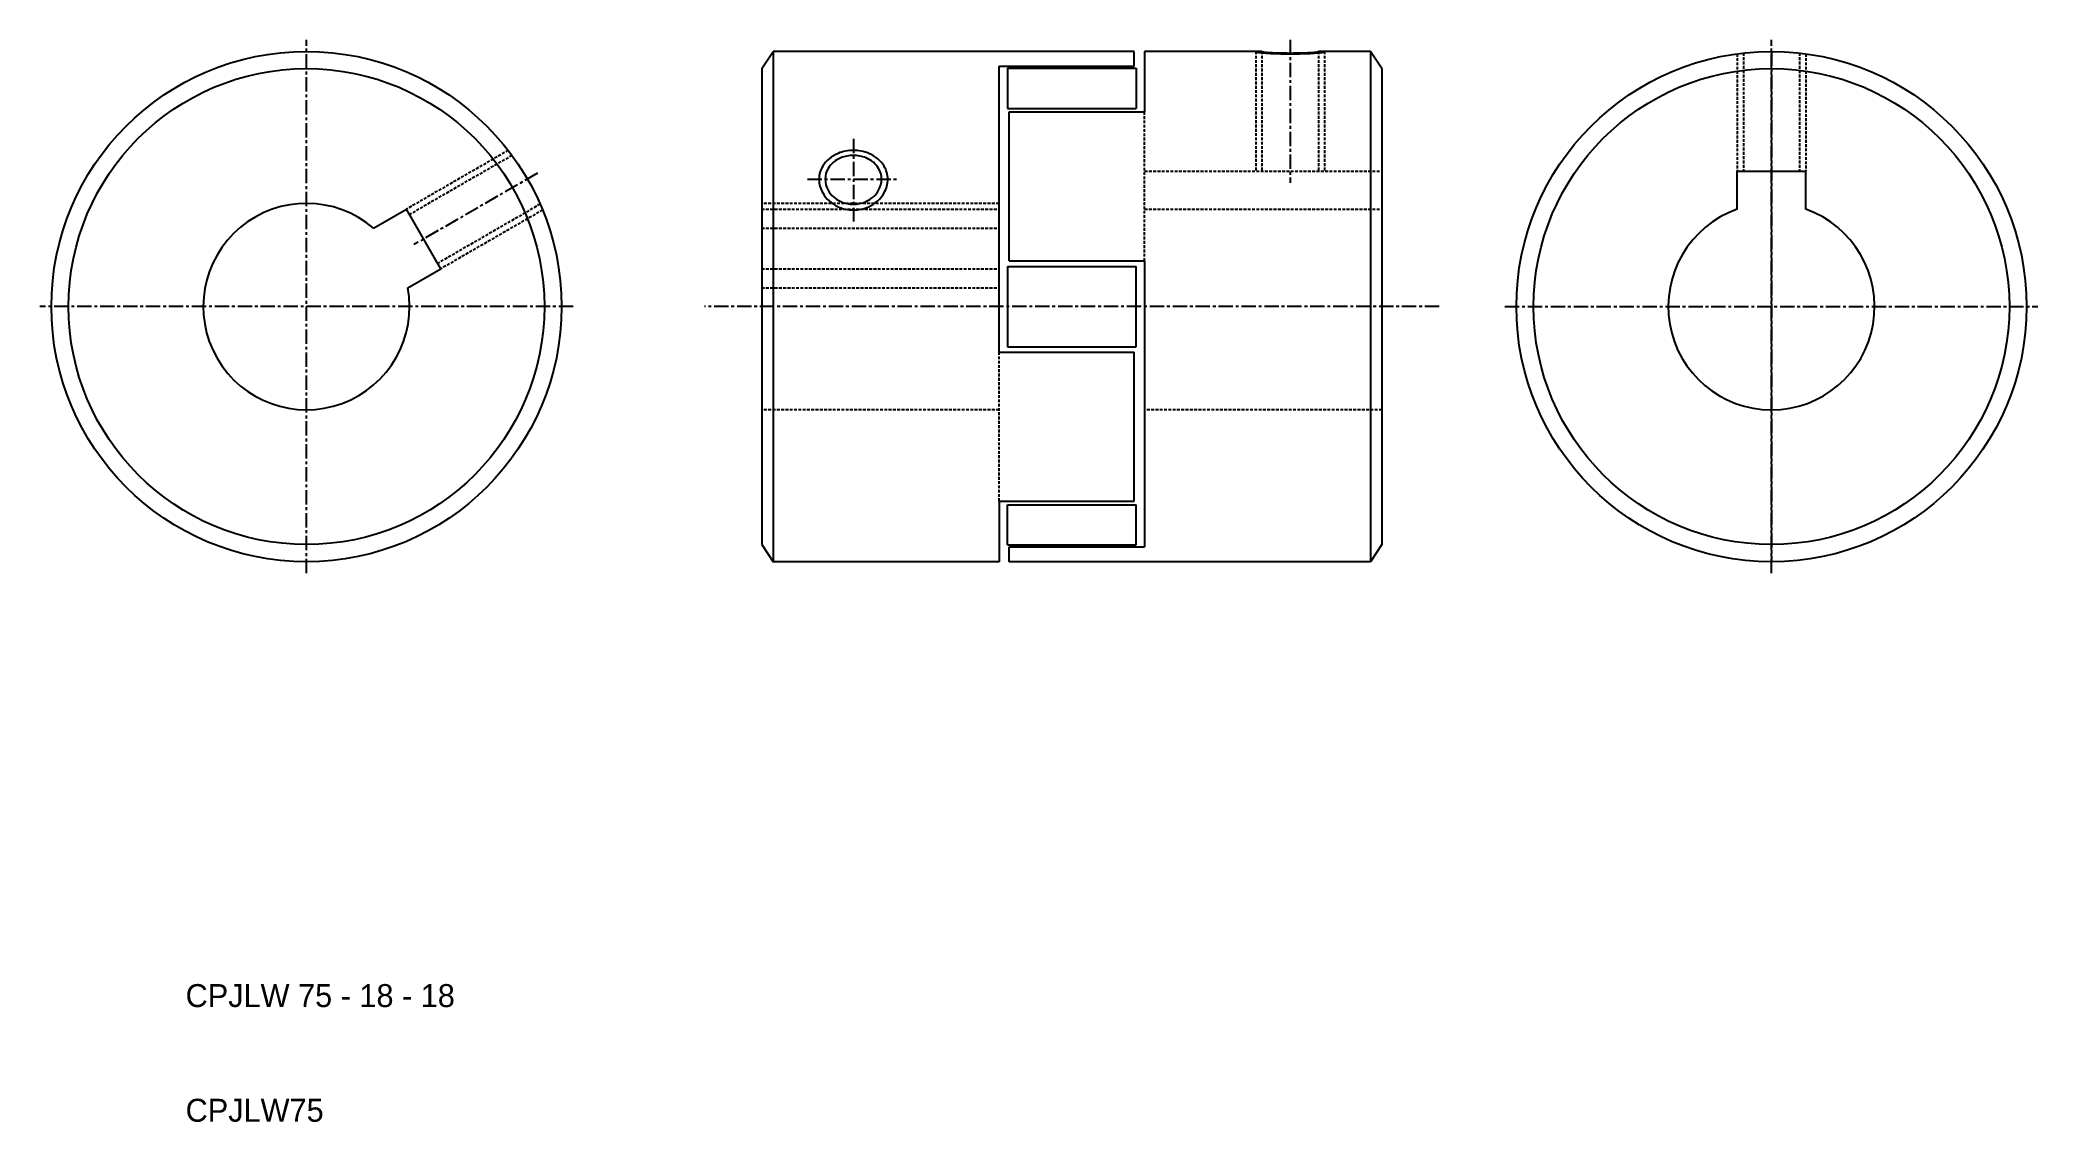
# Model space of a CAD drawing. Extents: x 152 to 326, y 58 to 152.
import ezdxf

# ---------------------------------------------------------------- set-up
doc = ezdxf.new("R2010")
doc.units = 0
doc.linetypes.add('CENTER', pattern=[2, 1.25, -0.25, 0.25, -0.25])
doc.linetypes.add('HIDDEN', pattern=[0.375, 0.25, -0.125])
doc.layers.get('0').update_dxf_attribs({"linetype": 'CONTINUOUS'})
for name, color, linetype in [('CENTER', 1, 'CENTER'), ('CONTINUOUS', 7, 'CONTINUOUS'), ('DOTTED', 2, 'HIDDEN'), ('THIN', 4, 'CONTINUOUS')]:
    doc.layers.add(name, color=color, linetype=linetype)

msp = doc.modelspace()

# ---------------------------------------------------------------- linework, layer by layer
at = {"layer": 'CENTER'}
for p, q in [((174.75, 105.94), (174.75, 152.44)), ((260.56, 152.44), (260.56, 139.99)), ((302.54, 105.94), (302.54, 152.44)), ((302.54, 151.44), (302.54, 106.94)), ((222.46, 143.81), (222.46, 136.61)), ((194.89, 140.81), (184.11, 134.59)), ((218.46, 140.31), (226.46, 140.31)), ((198, 129.19), (151.5, 129.19)), ((273.56, 129.19), (209.46, 129.19)), ((279.29, 129.19), (325.79, 129.19))]:
    msp.add_line(p, q, dxfattribs=at)
at = {"layer": 'CONTINUOUS'}
for p, q in [((214.46, 149.94), (215.46, 151.44)), ((214.46, 149.94), (214.46, 108.44)), ((215.46, 151.44), (215.46, 106.94)), ((246.96, 151.44), (215.46, 151.44)), ((235.16, 150.14), (246.96, 150.14)), ((235.16, 125.21), (235.16, 150.14)), ((235.91, 149.97), (235.91, 146.47)), ((235.91, 149.97), (247.11, 149.97)), ((246.96, 150.14), (246.96, 151.44)), ((247.11, 149.97), (247.11, 146.47)), ((247.86, 151.44), (247.86, 146.16)), ((258.1, 151.44), (247.86, 151.44)), ((267.56, 151.44), (263.02, 151.44)), ((268.56, 149.94), (267.56, 151.44)), ((267.56, 151.44), (267.56, 106.94)), ((268.56, 149.94), (268.56, 108.44)), ((235.91, 146.47), (247.11, 146.47)), ((236.06, 146.16), (247.86, 146.16)), ((236.06, 133.17), (236.06, 146.16)), ((299.54, 137.67), (299.54, 140.99)), ((299.54, 140.99), (305.54, 140.99)), ((305.54, 137.67), (305.54, 140.99)), ((180.6, 136.03), (183.47, 137.69)), ((186.47, 132.49), (183.47, 137.69)), ((183.6, 130.83), (186.47, 132.49)), ((235.91, 132.69), (247.11, 132.69)), ((235.91, 132.69), (235.91, 125.69)), ((236.06, 133.17), (247.86, 133.17)), ((247.11, 125.69), (247.11, 132.69)), ((247.86, 133.17), (247.86, 108.24)), ((235.91, 125.69), (247.11, 125.69)), ((235.16, 125.21), (246.96, 125.21)), ((246.96, 112.22), (246.96, 125.21)), ((235.16, 112.22), (235.16, 106.94)), ((235.16, 112.22), (246.96, 112.22)), ((235.91, 108.41), (235.91, 111.91)), ((235.91, 111.91), (247.11, 111.91)), ((247.11, 108.41), (247.11, 111.91)), ((214.46, 108.44), (215.46, 106.94)), ((235.91, 108.41), (247.11, 108.41)), ((236.06, 106.94), (236.06, 108.24)), ((236.06, 108.24), (247.86, 108.24)), ((268.56, 108.44), (267.56, 106.94)), ((235.16, 106.94), (215.46, 106.94)), ((267.56, 106.94), (236.06, 106.94))]:
    msp.add_line(p, q, dxfattribs=at)
for points in [[(258.1, 151.44, 0.098038), (258.36, 151.38, 0.012835), (258.82, 151.34, 0.006755), (259.46, 151.32, 0.006806), (260.56, 151.3, 0.006806), (261.66, 151.32, 0.006755), (262.3, 151.34, 0.012835), (262.76, 151.38, 0.098038), (263.02, 151.44, 0.098038), (263.02, 151.44, 0.098038)], [(224.92, 140.31, 0.135841), (224.66, 141.23, 0.083995), (224.2, 141.77, 0.07521), (223.56, 142.16, 0.099158), (222.46, 142.37, 0.099158), (221.36, 142.16, 0.07521), (220.72, 141.77, 0.083995), (220.26, 141.23, 0.135841), (220, 140.31, 0.135841)], [(220, 140.31, 0.128563), (220.26, 139.33, 0.083037), (220.72, 138.76, 0.077363), (221.36, 138.35, 0.105175), (222.46, 138.12, 0.105175), (223.56, 138.35, 0.077363), (224.2, 138.76, 0.083037), (224.66, 139.33, 0.128563), (224.92, 140.31, 0.128563), (224.92, 140.31, 0.128563)]]:
    msp.add_lwpolyline(points, format="xyb", dxfattribs=at)
for centre, radius in [((174.75, 129.19), 22.25), ((174.75, 129.19), 20.75), ((302.54, 129.19), 22.25), ((302.54, 129.19), 20.75)]:
    msp.add_circle(centre, radius, dxfattribs=at)
for centre, start, end in [((174.75, 129.19), 49.4712, 10.5288), ((302.54, 129.19), 109.4712, 70.5288)]:
    msp.add_arc(centre, 9, start, end, dxfattribs=at)
at = {"layer": 'DOTTED'}
for p, q in [((257.56, 151.44), (257.56, 140.99)), ((258.1, 151.44), (258.1, 140.99)), ((263.02, 151.44), (263.02, 140.99)), ((263.56, 151.44), (263.56, 140.99)), ((299.54, 151.23), (299.54, 140.99)), ((300.09, 151.3), (300.09, 140.99)), ((305, 151.3), (305, 140.99)), ((305.54, 151.23), (305.54, 140.99)), ((247.86, 133.17), (247.86, 146.16)), ((192.35, 142.81), (183.47, 137.69)), ((192.68, 142.37), (183.74, 137.22)), ((247.86, 140.99), (268.56, 140.99)), ((195.13, 138.12), (186.2, 132.96)), ((235.16, 138.19), (214.46, 138.19)), ((195.35, 137.61), (186.47, 132.49)), ((214.46, 137.69), (235.16, 137.69)), ((214.46, 136.03), (235.16, 136.03)), ((247.86, 137.67), (268.56, 137.67)), ((214.46, 132.49), (235.16, 132.49)), ((214.46, 130.83), (235.16, 130.83)), ((235.16, 112.22), (235.16, 125.21)), ((235.16, 120.19), (214.46, 120.19)), ((268.56, 120.19), (247.86, 120.19))]:
    msp.add_line(p, q, dxfattribs=at)
at = {"layer": 'THIN'}
for points in [[(257.56, 151.44, 0.117631), (257.88, 151.35, 0.015642), (258.44, 151.29, 0.008249), (259.22, 151.26, 0.008317), (260.56, 151.23, 0.008317), (261.9, 151.26, 0.008249), (262.68, 151.29, 0.015642), (263.24, 151.35, 0.117631), (263.56, 151.44, 0.117631), (263.56, 151.44, 0.117631)], [(225.46, 140.31, 0.136695), (225.14, 141.43, 0.084084), (224.58, 142.08, 0.07495), (223.8, 142.55, 0.098484), (222.46, 142.81, 0.098484), (221.12, 142.55, 0.07495), (220.34, 142.08, 0.084084), (219.78, 141.43, 0.136695), (219.46, 140.31, 0.136695)], [(219.46, 140.31, 0.127798), (219.78, 139.1, 0.082915), (220.34, 138.4, 0.077582), (221.12, 137.9, 0.105837), (222.46, 137.61, 0.105837), (223.8, 137.9, 0.077582), (224.58, 138.4, 0.082915), (225.14, 139.1, 0.127798), (225.46, 140.31, 0.127798), (225.46, 140.31, 0.127798)]]:
    msp.add_lwpolyline(points, format="xyb", dxfattribs=at)

# ---------------------------------------------------------------- texts
for s, p in [('CPJLW 75 - 18 - 18', (164.21, 68.11)), ('CPJLW75', (164.21, 58.11))]:
    msp.add_text(s, height=2).set_placement(p)

doc.saveas('drawing.dxf')
